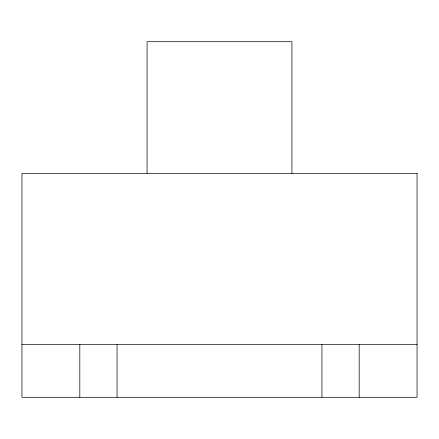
<?xml version="1.0" encoding="UTF-8"?>
<svg xmlns="http://www.w3.org/2000/svg" width="439" height="439" viewBox="0 0 439 439"><rect width="100%" height="100%" fill="white"/><g stroke="black" fill="none" stroke-linecap="round" stroke-linejoin="round"><path stroke-width="0.66" d="M21.95 344.615L417.05 344.615M359.19 344.615L359.19 397.295M321.941 344.615L321.941 397.295M291.935 173.405L291.935 41.705L147.065 41.705L147.065 173.405M117.059 344.615L117.059 397.295M79.81 344.615L79.81 397.295M417.05 173.405L21.95 173.405L21.95 397.295L417.05 397.295L417.05 173.405"/></g></svg>
